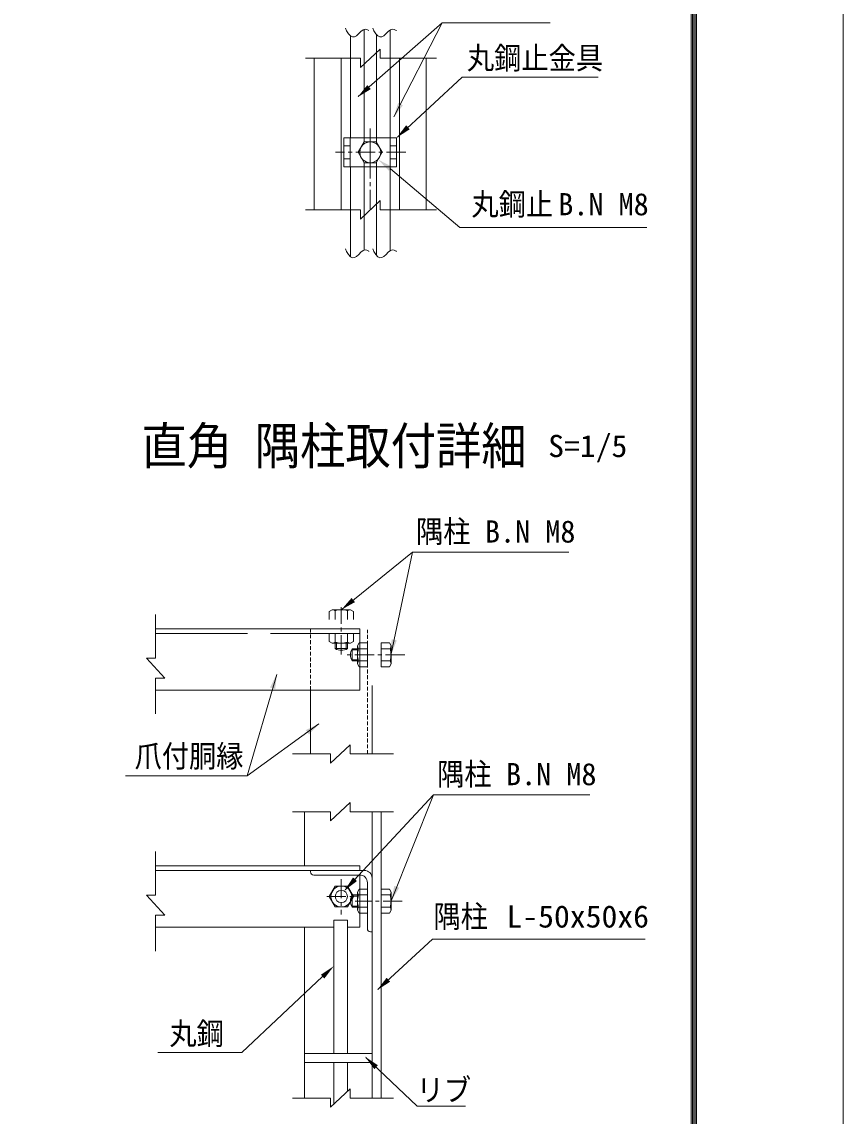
# Model space of a CAD drawing. Units: millimetres, scale not verified, with parts at other scales. Extents: x -4455 to 4455, y -3150 to 3150.
# Drawn here: x 2850 to 4455, y -938 to 1200 of the extents above; entities that cross this region are included whole.
import ezdxf
from ezdxf.enums import TextEntityAlignment as Align

# ---------------------------------------------------------------- set-up
doc = ezdxf.new("R2010")
doc.units = ezdxf.units.MM
doc.header["$LTSCALE"] = 30
for name, pattern in [('DASHED', [7.5, 6, -1.5]), ('USER1', [2, 1.25, -0.25, 0.25, -0.25]), ('USER2', [0.375, 0.25, -0.125]), ('USER4', [4.7625, 3.175, -1.5875])]:
    doc.linetypes.add(name, pattern=pattern)
doc.layers.add('0-9_7詳細', color=7, linetype='Continuous', lineweight=18)
doc.layers.add('0-F_D-TTL', color=7, linetype='Continuous', lineweight=9)
doc.styles.add('ＭＳ ゴシック', font='')
doc.styles.get('ＭＳ ゴシック').set_extended_font_data('MS Gothic')

msp = doc.modelspace()

# ---------------------------------------------------------------- linework, layer by layer
at = {"layer": '0-9_7詳細', "color": 1}
for p, q in [((3671.64, 1197.89), (3507.4, 1053.68)), ((3570.15, 912.62), (3705.76, 797.68)), ((3705.76, 797.68), (4071.16, 797.68)), ((3464.64, -14.37), (3464.64, -26.24)), ((3483.84, -14.37), (3483.84, -26.24)), ((3506.04, -27.57), (3494.17, -27.57)), ((3506.04, -46.77), (3494.17, -46.77)), ((3506.04, -508.78), (3494.17, -508.78)), ((3506.04, -527.98), (3494.17, -527.98)), ((3437.69, -665.98), (3279.99, -814.17)), ((3115.26, -814.17), (3279.99, -814.17))]:
    msp.add_line(p, q, dxfattribs=at)
at = {"layer": '0-9_7詳細', "lineweight": 9}
for p, q in [((3518.84, 973.27), (3518.84, 1184.59)), ((3569.74, 973.27), (3569.74, 1183.59)), ((3491.84, 973.27), (3491.84, 1172.21)), ((3542.74, 973.27), (3542.74, 1174.98)), ((3421.29, 1128.45), (3421.29, 832.32)), ((3640.29, 1128.45), (3640.29, 832.32)), ((3479.19, 973.27), (3479.19, 916.27)), ((3582.39, 973.27), (3479.19, 973.27)), ((3582.39, 973.27), (3582.39, 916.27)), ((3582.39, 916.27), (3479.19, 916.27)), ((3491.84, 916.27), (3491.84, 740.96)), ((3518.84, 916.27), (3518.84, 753.34)), ((3542.74, 916.27), (3542.74, 743.73)), ((3569.74, 916.27), (3569.74, 752.34)), ((3613.19, 163.47), (3571.85, -35.21)), ((3456.48, 51.03), (3450.72, 47.7)), ((3450.72, 47.7), (3450.72, 31.83)), ((3456.48, 51.03), (3492, 51.03)), ((3462.24, 48.97), (3462.24, 31.83)), ((3486.24, 48.97), (3486.24, 31.83)), ((3492, 51.03), (3497.76, 47.7)), ((3497.76, 47.7), (3497.76, 31.83)), ((3111.08, 13.83), (3507.24, 13.83)), ((3510.24, 13.83), (3402.24, 13.83)), ((3450.72, 4.83), (3497.76, 4.83)), ((3450.72, -11.05), (3450.72, 4.83)), ((3462.24, -12.31), (3462.24, 4.83)), ((3486.24, -12.31), (3486.24, 4.83)), ((3510.24, -106.17), (3510.24, 13.83)), ((3456.48, -14.37), (3450.72, -11.05)), ((3456.48, -14.37), (3492, -14.37)), ((3462.24, -14.37), (3462.24, -25.03)), ((3486.24, -14.37), (3486.24, -25.03)), ((3506.04, -54.93), (3506.04, -19.41)), ((3525.24, -60.69), (3525.24, -13.65)), ((3568.12, -13.65), (3552.24, -13.65)), ((3552.24, -60.69), (3552.24, -13.65)), ((3571.44, -19.41), (3568.12, -13.65)), ((3571.44, -54.93), (3571.44, -19.41)), ((3462.24, -25.03), (3486.24, -25.03)), ((3495.38, -49.17), (3495.38, -25.17)), ((3506.04, -25.17), (3495.38, -25.17)), ((3508.1, -25.17), (3525.24, -25.17)), ((3569.38, -25.17), (3552.24, -25.17)), ((3506.04, -49.17), (3495.38, -49.17)), ((3506.04, -54.93), (3509.37, -60.69)), ((3508.1, -49.17), (3525.24, -49.17)), ((3509.37, -60.69), (3525.24, -60.69)), ((3569.38, -49.17), (3552.24, -49.17)), ((3568.12, -60.69), (3552.24, -60.69)), ((3571.44, -54.93), (3568.12, -60.69)), ((3111.08, -106.17), (3510.24, -106.17)), ((3414.24, -230.9), (3414.24, -106.17)), ((3534.24, -230.9), (3534.24, -97.17)), ((3290.03, -273.41), (3430.56, -172.16)), ((3654.34, -310.61), (3572.18, -516.52)), ((3402.24, -449.38), (3402.24, -343.77)), ((3534.24, -903.23), (3534.24, -343.77)), ((3552.24, -903.23), (3552.24, -343.77)), ((3111.24, -449.38), (3507.24, -449.38)), ((3111.24, -458.38), (3507.24, -458.38)), ((3510.24, -449.38), (3402.24, -449.38)), ((3519.24, -458.38), (3414.24, -458.38)), ((3414.24, -458.38), (3414.24, -461.38)), ((3510.24, -467.38), (3420.24, -467.38)), ((3424.74, -449.38), (3425.04, -449.38)), ((3510.24, -458.38), (3510.24, -449.38)), ((3510.24, -569.38), (3510.24, -467.38)), ((3525.24, -572.38), (3525.24, -482.38)), ((3534.24, -578.38), (3534.24, -473.38)), ((3495.38, -530.38), (3495.38, -506.38)), ((3506.04, -506.38), (3495.38, -506.38)), ((3506.04, -536.14), (3506.04, -500.62)), ((3508.1, -506.38), (3525.24, -506.38)), ((3525.24, -541.9), (3525.24, -494.86)), ((3568.12, -494.86), (3552.24, -494.86)), ((3552.24, -541.9), (3552.24, -494.86)), ((3569.38, -506.38), (3552.24, -506.38)), ((3571.44, -500.62), (3568.12, -494.86)), ((3571.44, -536.14), (3571.44, -500.62)), ((3506.04, -530.38), (3495.38, -530.38)), ((3508.1, -530.38), (3525.24, -530.38)), ((3569.38, -530.38), (3552.24, -530.38)), ((3459.56, -815.87), (3459.56, -555.44)), ((3459.56, -555.44), (3486.56, -555.44)), ((3486.56, -815.87), (3486.56, -555.44)), ((3506.04, -536.14), (3509.37, -541.9)), ((3509.37, -541.9), (3525.24, -541.9)), ((3568.12, -541.9), (3552.24, -541.9)), ((3571.44, -536.14), (3568.12, -541.9)), ((3111.24, -569.38), (3459.56, -569.38)), ((3402.24, -903.23), (3402.24, -569.38)), ((3486.56, -569.38), (3510.24, -569.38)), ((3534.24, -578.38), (3531.24, -578.38)), ((3534.24, -815.87), (3402.24, -815.87)), ((3534.24, -833.87), (3402.24, -833.87)), ((3459.56, -915.07), (3459.56, -833.87)), ((3486.56, -890), (3486.56, -833.87))]:
    msp.add_line(p, q, dxfattribs=at)
at = {"layer": '0-9_7詳細', "color": 4}
for p, q in [((3511.4, 1110.45), (3550.17, 1146.45)), ((3550.17, 1128.45), (3550.17, 1146.45)), ((3511.4, 1128.45), (3404.21, 1128.45)), ((3511.4, 1128.45), (3511.4, 1110.45)), ((3550.17, 1128.45), (3660.37, 1128.45)), ((3550.17, 832.32), (3550.17, 850.32)), ((3511.4, 832.32), (3404.21, 832.32)), ((3550.17, 832.32), (3660.37, 832.32)), ((3111.08, -43.73), (3111.08, 41.85)), ((3093.08, -43.73), (3129.08, -82.51)), ((3111.08, -43.73), (3093.08, -43.73)), ((3111.08, -82.51), (3111.08, -152.7)), ((3111.08, -82.51), (3129.08, -82.51)), ((3452.92, -248.9), (3491.69, -212.9)), ((3491.69, -230.9), (3491.69, -212.9)), ((3452.92, -230.9), (3378.7, -230.9)), ((3452.92, -230.9), (3452.92, -248.9)), ((3491.69, -230.9), (3576.37, -230.9)), ((3452.92, -361.77), (3491.69, -325.77)), ((3491.69, -343.77), (3491.69, -325.77)), ((3452.92, -343.77), (3378.7, -343.77)), ((3452.92, -343.77), (3452.92, -361.77)), ((3491.69, -343.77), (3576.37, -343.77)), ((3111.24, -506.94), (3111.24, -421.36)), ((3093.24, -506.94), (3129.24, -545.72)), ((3111.24, -506.94), (3093.24, -506.94)), ((3111.24, -545.72), (3111.24, -615.91)), ((3111.24, -545.72), (3129.24, -545.72)), ((3452.92, -921.23), (3491.69, -885.23)), ((3491.69, -903.23), (3491.69, -885.23)), ((3452.92, -903.23), (3378.7, -903.23)), ((3452.92, -903.23), (3452.92, -921.23)), ((3491.69, -903.23), (3576.37, -903.23))]:
    msp.add_line(p, q, dxfattribs=at)
at = {"layer": '0-9_7詳細', "color": 3}
for p, q in [((3473.79, 1128.45), (3473.79, 832.32)), ((3587.79, 1128.45), (3587.79, 832.32))]:
    msp.add_line(p, q, dxfattribs=at)
at = {"layer": '0-9_7詳細', "color": 1, "linetype": 'USER1'}
for p, q in [((3530.79, 991.18), (3530.79, 832.32)), ((3530.79, 982.91), (3530.79, 906.33)), ((3600.33, 944.77), (3462.98, 944.77)), ((3474.24, -36.27), (3474.24, 56.09)), ((3598.24, -37.17), (3481.8, -37.17)), ((3474.24, -475.19), (3474.24, -544.58)), ((3445.68, -509.38), (3502.8, -509.38)), ((3593.34, -518.38), (3500.98, -518.38))]:
    msp.add_line(p, q, dxfattribs=at)
at = {"layer": '0-9_7詳細', "color": 1, "linetype": 'USER4'}
for p, q in [((3491.79, 973.27), (3491.79, 916.27)), ((3518.84, 973.27), (3518.84, 964.81)), ((3542.74, 973.27), (3542.74, 964.81)), ((3569.79, 973.27), (3569.79, 916.27)), ((3491.79, 957.52), (3479.19, 957.52)), ((3569.79, 957.52), (3582.39, 957.52)), ((3491.79, 932.02), (3479.19, 932.02)), ((3518.84, 924.73), (3518.84, 916.27)), ((3542.74, 924.73), (3542.74, 916.27)), ((3569.79, 932.02), (3582.39, 932.02))]:
    msp.add_line(p, q, dxfattribs=at)
at = {"layer": '0-9_7詳細', "color": 3, "linetype": 'DASHED'}
msp.add_line((3111.08, 4.83), (3510.24, 4.83), dxfattribs=at)
at = {"layer": '0-9_7詳細', "color": 1, "linetype": 'USER2'}
for p, q in [((3414.24, -106.17), (3414.24, 13.91)), ((3525.24, -230.9), (3525.24, 11.42))]:
    msp.add_line(p, q, dxfattribs=at)
at = {"layer": '0-9_7詳細', "color": 1}
for points in [[(3882.32, 1197.89), (3671.64, 1197.89), (3577.19, 1014.13)], [(3976.43, 1091.29), (3710.39, 1091.29), (3583.86, 974.63)]]:
    msp.add_lwpolyline(points, dxfattribs=at)
at = {"layer": '0-9_7詳細', "color": 4}
for points in [[(3482.24, 1187.18), (3484.51, 1182.05), (3488.19, 1176.03), (3491.98, 1172.05), (3495.89, 1170.12), (3499.92, 1170.24), (3504.05, 1172.4), (3508.31, 1176.61), (3512.54, 1181.04), (3516.61, 1183.88), (3520.52, 1185.12), (3524.28, 1184.77), (3527.87, 1182.83), (3528.25, 1182.45)], [(3535.79, 1187.18), (3538.06, 1182.05), (3541.73, 1176.03), (3545.53, 1172.05), (3549.44, 1170.12), (3553.46, 1170.24), (3557.6, 1172.4), (3561.85, 1176.61), (3566.08, 1181.04), (3570.15, 1183.88), (3574.07, 1185.12), (3577.82, 1184.77), (3581.42, 1182.83), (3581.79, 1182.45)], [(3511.4, 832.32), (3511.4, 814.32), (3550.17, 850.32)], [(3482.24, 755.93), (3484.51, 750.8), (3488.19, 744.78), (3491.98, 740.8), (3495.89, 738.87), (3499.92, 738.99), (3504.05, 741.15), (3508.31, 745.36), (3512.54, 749.79), (3516.61, 752.63), (3520.52, 753.87), (3524.28, 753.52), (3527.87, 751.58), (3528.25, 751.2)], [(3535.79, 755.93), (3538.06, 750.8), (3541.73, 744.78), (3545.53, 740.8), (3549.44, 738.87), (3553.46, 738.99), (3557.6, 741.15), (3561.85, 745.36), (3566.08, 749.79), (3570.15, 752.63), (3574.07, 753.87), (3577.82, 753.52), (3581.42, 751.58), (3581.79, 751.2)]]:
    msp.add_lwpolyline(points, dxfattribs=at)
at = {"layer": '0-9_7詳細', "color": 3}
for points in [[(3554.31, 944.77), (3542.55, 965.14), (3519.03, 965.14), (3507.27, 944.77), (3519.03, 924.4), (3542.55, 924.4)], [(3497.76, -509.38), (3486, -489.01), (3462.48, -489.01), (3450.72, -509.38), (3462.48, -529.75), (3486, -529.75)]]:
    msp.add_lwpolyline(points, close=True, dxfattribs=at)
at = {"layer": '0-9_7詳細', "lineweight": 9}
for points in [[(3919, 163.47), (3613.19, 163.47), (3475.8, 52.29)], [(3492, -14.37), (3497.76, -11.05), (3497.76, 4.83)], [(3506.04, -19.41), (3509.37, -13.65), (3525.24, -13.65)], [(3052.04, -273.41), (3290.03, -273.41), (3347.85, -75.54)], [(3960.15, -310.61), (3654.34, -310.61), (3481.93, -496.16)], [(3506.04, -500.62), (3509.37, -494.86), (3525.24, -494.86)], [(4068.4, -592.56), (3652.57, -592.56), (3545.65, -690.98)], [(3716.71, -918.86), (3622.79, -918.86), (3521.95, -823.72)]]:
    msp.add_lwpolyline(points, dxfattribs=at)
at = {"layer": '0-9_7詳細', "color": 3}
for centre, radius in [((3530.79, 944.77), 20.4), ((3474.24, -509.38), 20.4), ((3474.24, -509.38), 12)]:
    msp.add_circle(centre, radius, dxfattribs=at)
at = {"layer": '0-9_7詳細', "lineweight": 9}
for centre, radius, start, end in [((3456.48, 41.94), 9.09, 50.6618, 90), ((3474.24, 15.03), 36, 70.52878, 109.47122), ((3492, 41.94), 9.09, 90, 129.3382), ((3456.48, -5.28), 9.09, 270, 309.3382), ((3474.24, 21.63), 36, 250.52878, 289.47122), ((3492, -5.28), 9.09, 230.6618, 270), ((3515.13, -19.41), 9.09, 180, 219.3382), ((3562.35, -19.41), 9.09, 320.6618, 0), ((3474.24, -4.25), 24, 240, 300), ((3516.17, -37.17), 24, 150, 210), ((3542.04, -37.17), 36, 160.52878, 199.47122), ((3535.44, -37.17), 36, 340.52878, 19.47122), ((3515.13, -54.93), 9.09, 140.6618, 180), ((3562.35, -54.93), 9.09, 0, 39.3382), ((3420.24, -461.38), 6, 180, 270), ((3510.24, -482.38), 15, 0, 90), ((3519.24, -473.38), 15, 0, 90), ((3516.17, -518.38), 24, 150, 210), ((3515.13, -500.62), 9.09, 180, 219.3382), ((3542.04, -518.38), 36, 160.52878, 199.47122), ((3562.35, -500.62), 9.09, 320.6618, 0), ((3535.44, -518.38), 36, 340.52878, 19.47122), ((3515.13, -536.14), 9.09, 140.6618, 180), ((3562.35, -536.14), 9.09, 0, 39.3382), ((3531.24, -572.38), 6, 180, 270)]:
    msp.add_arc(centre, radius, start, end, dxfattribs=at)
at = {"layer": '0-9_7詳細', "color": 1}
for points in [[(3505.89, 1052.36), (3525, 1076.07), (3531.87, 1068.24)], [(3576.28, 1012.35), (3585.36, 1041.41), (3594.62, 1036.65)], [(3582.39, 973.27), (3600.91, 997.44), (3607.98, 989.78)], [(3567.16, 908.62), (3546.11, 930.56), (3573.14, 916.63)], [(3434.27, -662.34), (3459.56, -645.44), (3441.12, -669.63)]]:
    msp.add_solid(points, dxfattribs=at)
at = {"layer": '0-9_7詳細'}
for points in [[(3474.24, 51.03), (3494.28, 73.95), (3500.84, 65.85)], [(3571.44, -37.17), (3572.45, -6.74), (3582.65, -8.86)], [(3348.41, -73.62), (3345, -103.88), (3335, -100.96)], [(3432.18, -170.99), (3410.89, -192.75), (3404.8, -184.3)], [(3480.57, -497.62), (3497.17, -472.1), (3504.81, -479.19)], [(3571.44, -518.38), (3577.72, -488.59), (3587.4, -492.45)], [(3544.17, -692.34), (3562.72, -668.19), (3569.77, -675.85)], [(3520.5, -822.34), (3545.9, -839.14), (3538.74, -846.72)]]:
    msp.add_solid(points, dxfattribs=at)
at = {"layer": '0-F_D-TTL', "color": 2, "lineweight": 18}
msp.add_lwpolyline([(-4454.56, 3150.45), (4455.14, 3150.45), (4455.14, -3149.97), (-4454.56, -3149.97)], close=True, dxfattribs=at)
at = {"layer": '0-F_D-TTL'}
for points in [[(-4168.18, 2917.11), (4168.75, 2917.11), (4168.75, -2916.62), (-4168.18, -2916.62)], [(-4165.53, 2914.45), (4166.1, 2914.45), (4166.1, -2913.97), (-4165.53, -2913.97)], [(-4162.87, 2911.8), (4163.45, 2911.8), (4163.45, -2911.32), (-4162.87, -2911.32)], [(-4160.22, 2909.15), (4160.8, 2909.15), (4160.8, -2908.67), (-4160.22, -2908.67)], [(-4157.57, 2906.5), (4158.15, 2906.5), (4158.15, -2906.02), (-4157.57, -2906.02)]]:
    msp.add_lwpolyline(points, close=True, dxfattribs=at)

# ---------------------------------------------------------------- texts
at = {"layer": '0-9_7詳細', "color": 3, "style": 'ＭＳ ゴシック'}
for s, width, p in [('丸鋼止金具', 0.9, (3719.8, 1094.27)), ('丸鋼止', 0.9, (3728.59, 808.67)), ('S=1/5', 1.05, (3878.58, 336.23)), ('隅柱', 0.9, (3620.23, 169.2)), ('爪付胴縁', 0.9, (3070.18, -269.69)), ('隅柱', 0.9, (3661.38, -304.88)), ('隅柱', 0.9, (3654.29, -583.04)), ('L-50x50x6', 1.05, (3797.11, -583.04)), ('丸鋼', 0.9, (3138.09, -812)), ('リブ', 0.9, (3621.58, -921.95))]:
    msp.add_text(s, height=43.33, dxfattribs=dict(at, width=width)).set_placement(p, align=Align.BOTTOM_LEFT)
for p in [(3898.3, 808.67), (3755.04, 169.2), (3796.19, -304.88)]:
    msp.add_text('B.N M8', height=43.33, dxfattribs=at).set_placement(p, align=Align.BOTTOM_LEFT)
at = {"layer": '0-9_7詳細', "style": 'ＭＳ ゴシック', "width": 0.9}
msp.add_text('直角 隅柱取付詳細', height=72.16, dxfattribs=at).set_placement((3083.54, 313.44), align=Align.BOTTOM_LEFT)

doc.saveas('drawing.dxf')
